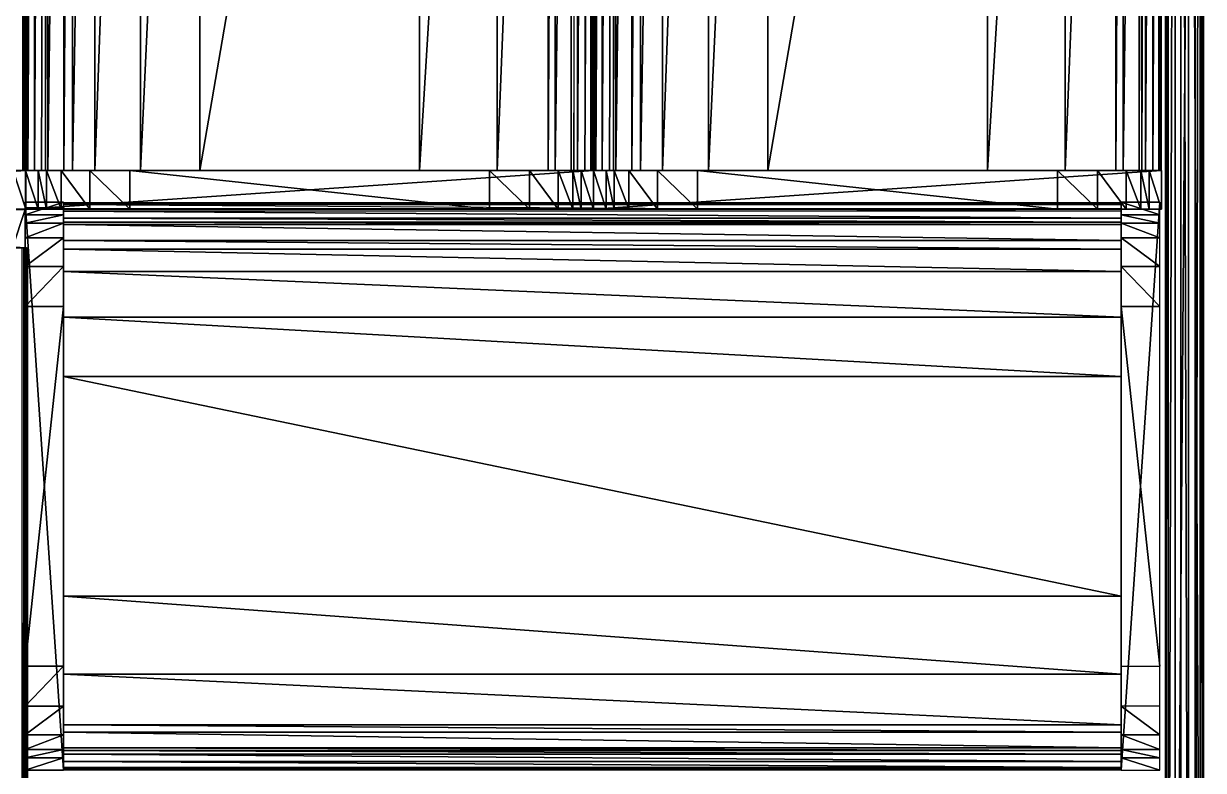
# Model space of a CAD drawing. Extents: x -2 to 354, y -420 to 0.
# Drawn here: x 170.6 to 354.2, y -326.1 to -209.9 of the extents above; entities that cross this region are included whole.
import ezdxf

# ---------------------------------------------------------------- set-up
doc = ezdxf.new("R2010")
doc.units = 0
doc.layers.get('0').update_dxf_attribs({"linetype": 'CONTINUOUS'})
doc.layers.add('CINZA', color=253, linetype='CONTINUOUS')
doc.layers.add('PRETO', color=253, linetype='CONTINUOUS')

# ---------------------------------------------------------------- blocks, each defined once
blk = doc.blocks.new('FGFGF')
at = {"layer": 'CINZA'}
for points in [[(96.18, -777.34, 59.27), (96.18, -578.74, 59.27), (96.53, -578.74, 58.08), (96.18, -777.34, 59.27)], [(96.18, -777.34, 59.27), (96.53, -578.74, 58.08), (96.53, -777.34, 58.08), (96.18, -777.34, 59.27)], [(96.53, -777.34, 58.08), (96.53, -578.74, 58.08), (96.4, -578.74, 57.09), (96.53, -777.34, 58.08)], [(96.53, -777.34, 58.08), (96.4, -578.74, 57.09), (96.4, -777.34, 57.09), (96.53, -777.34, 58.08)], [(96.81, -777.34, 57.09), (96.81, -578.74, 57.09), (96.68, -578.74, 58.08), (96.81, -777.34, 57.09)], [(96.68, -578.74, 58.08), (96.81, -777.34, 57.09), (96.68, -777.34, 58.08), (96.68, -578.74, 58.08)], [(96.68, -777.34, 58.08), (96.68, -578.74, 58.08), (96.97, -578.74, 59.19), (96.68, -777.34, 58.08)], [(96.68, -777.34, 58.08), (96.97, -578.74, 59.19), (96.97, -777.34, 59.19), (96.68, -777.34, 58.08)], [(96.97, -578.74, 59.19), (96.97, -777.34, 59.19), (97.96, -578.74, 59.77), (96.97, -578.74, 59.19)], [(97.96, -578.74, 59.77), (96.97, -777.34, 59.19), (97.96, -777.34, 59.77), (97.96, -578.74, 59.77)], [(97.96, -777.34, 59.77), (97.96, -578.74, 59.77), (99.09, -578.74, 59.91), (97.96, -777.34, 59.77)], [(97.96, -777.34, 59.77), (99.09, -578.74, 59.91), (99.09, -777.34, 59.91), (97.96, -777.34, 59.77)], [(99.09, -578.74, 59.91), (99.09, -777.34, 59.91), (99.69, -578.74, 59.71), (99.09, -578.74, 59.91)], [(99.69, -578.74, 59.71), (99.09, -777.34, 59.91), (99.69, -777.34, 59.71), (99.69, -578.74, 59.71)], [(99.69, -578.74, 59.71), (99.69, -777.34, 59.71), (100.08, -578.74, 59.04), (99.69, -578.74, 59.71)], [(100.08, -578.74, 59.04), (99.69, -777.34, 59.71), (100.08, -777.34, 59.04), (100.08, -578.74, 59.04)], [(100.08, -578.74, 59.04), (100.08, -777.34, 59.04), (102.56, -578.74, 40.79), (100.08, -578.74, 59.04)], [(102.56, -578.74, 40.79), (100.08, -777.34, 59.04), (102.56, -777.34, 40.79), (102.56, -578.74, 40.79)], [(102.56, -578.74, 40.79), (102.56, -777.34, 40.79), (103.88, -578.74, 31.09), (102.56, -578.74, 40.79)], [(103.88, -578.74, 31.09), (102.56, -777.34, 40.79), (103.88, -777.34, 31.09), (103.88, -578.74, 31.09)], [(103.88, -578.74, 31.09), (103.88, -777.34, 31.09), (107.35, -578.74, 22.27), (103.88, -578.74, 31.09)], [(107.35, -578.74, 22.27), (103.88, -777.34, 31.09), (107.35, -777.34, 22.27), (107.35, -578.74, 22.27)], [(107.35, -578.74, 22.27), (107.35, -777.34, 22.27), (114.49, -578.74, 16.03), (107.35, -578.74, 22.27)], [(114.49, -578.74, 16.03), (107.35, -777.34, 22.27), (114.49, -777.34, 16.03), (114.49, -578.74, 16.03)], [(114.49, -578.74, 16.03), (114.49, -777.34, 16.03), (123.7, -578.74, 13.79), (114.49, -578.74, 16.03)], [(123.7, -578.74, 13.79), (114.49, -777.34, 16.03), (123.7, -777.34, 13.79), (123.7, -578.74, 13.79)], [(123.7, -578.74, 13.79), (123.7, -777.34, 13.79), (157.9, -578.74, 13.79), (123.7, -578.74, 13.79)], [(157.9, -578.74, 13.79), (123.7, -777.34, 13.79), (157.9, -777.34, 13.79), (157.9, -578.74, 13.79)], [(157.9, -578.74, 13.79), (157.9, -777.34, 13.79), (170.02, -578.74, 17.94), (157.9, -578.74, 13.79)], [(170.02, -578.74, 17.94), (157.9, -777.34, 13.79), (170.02, -777.34, 17.94), (170.02, -578.74, 17.94)], [(170.02, -578.74, 17.94), (170.02, -777.34, 17.94), (177.91, -578.74, 28.02), (170.02, -578.74, 17.94)], [(177.91, -578.74, 28.02), (170.02, -777.34, 17.94), (177.91, -777.34, 28.03), (177.91, -578.74, 28.02)], [(177.91, -578.74, 28.02), (177.91, -777.34, 28.03), (179.04, -578.74, 40.79), (177.91, -578.74, 28.02)], [(179.04, -578.74, 40.79), (177.91, -777.34, 28.03), (179.04, -777.34, 40.79), (179.04, -578.74, 40.79)], [(179.04, -578.74, 40.79), (179.04, -777.34, 40.79), (181.52, -578.74, 59.04), (179.04, -578.74, 40.79)], [(181.52, -578.74, 59.04), (179.04, -777.34, 40.79), (181.52, -777.34, 59.04), (181.52, -578.74, 59.04)], [(181.52, -578.74, 59.04), (181.52, -777.34, 59.04), (181.91, -578.74, 59.71), (181.52, -578.74, 59.04)], [(181.52, -777.34, 59.04), (181.91, -578.74, 59.71), (181.91, -777.34, 59.71), (181.52, -777.34, 59.04)], [(181.91, -578.74, 59.71), (181.91, -777.34, 59.71), (182.51, -578.74, 59.91), (181.91, -578.74, 59.71)], [(181.91, -777.34, 59.71), (182.51, -578.74, 59.91), (182.51, -777.34, 59.91), (181.91, -777.34, 59.71)], [(182.51, -777.34, 59.91), (182.51, -578.74, 59.91), (183.64, -578.74, 59.77), (182.51, -777.34, 59.91)], [(182.51, -777.34, 59.91), (183.64, -578.74, 59.77), (183.64, -777.34, 59.77), (182.51, -777.34, 59.91)], [(183.64, -578.74, 59.77), (183.64, -777.34, 59.77), (184.57, -578.74, 59.27), (183.64, -578.74, 59.77)], [(184.57, -578.74, 59.27), (183.64, -777.34, 59.77), (184.57, -777.34, 59.27), (184.57, -578.74, 59.27)], [(184.57, -777.34, 59.27), (184.57, -578.74, 59.27), (184.92, -578.74, 58.08), (184.57, -777.34, 59.27)], [(184.57, -777.34, 59.27), (184.92, -578.74, 58.08), (184.92, -777.34, 58.08), (184.57, -777.34, 59.27)], [(184.92, -777.34, 58.08), (184.92, -578.74, 58.08), (184.79, -578.74, 57.09), (184.92, -777.34, 58.08)], [(184.79, -578.74, 57.09), (184.92, -777.34, 58.08), (184.79, -777.34, 57.09), (184.79, -578.74, 57.09)], [(185.21, -578.74, 57.09), (185.21, -777.34, 57.09), (185.08, -578.74, 58.08), (185.21, -578.74, 57.09)], [(185.08, -578.74, 58.08), (185.21, -777.34, 57.09), (185.08, -777.34, 58.08), (185.08, -578.74, 58.08)], [(185.08, -777.34, 58.08), (185.08, -578.74, 58.08), (185.37, -578.74, 59.19), (185.08, -777.34, 58.08)], [(185.08, -777.34, 58.08), (185.37, -578.74, 59.19), (185.37, -777.34, 59.19), (185.08, -777.34, 58.08)], [(185.37, -578.74, 59.19), (185.37, -777.34, 59.19), (186.36, -578.74, 59.77), (185.37, -578.74, 59.19)], [(186.36, -578.74, 59.77), (185.37, -777.34, 59.19), (186.36, -777.34, 59.77), (186.36, -578.74, 59.77)], [(186.36, -777.34, 59.77), (186.36, -578.74, 59.77), (187.49, -578.74, 59.91), (186.36, -777.34, 59.77)], [(186.36, -777.34, 59.77), (187.49, -578.74, 59.91), (187.49, -777.34, 59.91), (186.36, -777.34, 59.77)], [(187.49, -578.74, 59.91), (187.49, -777.34, 59.91), (188.09, -578.74, 59.71), (187.49, -578.74, 59.91)], [(188.09, -578.74, 59.71), (187.49, -777.34, 59.91), (188.09, -777.34, 59.71), (188.09, -578.74, 59.71)], [(188.09, -578.74, 59.71), (188.09, -777.34, 59.71), (188.48, -578.74, 59.04), (188.09, -578.74, 59.71)], [(188.48, -578.74, 59.04), (188.09, -777.34, 59.71), (188.48, -777.34, 59.04), (188.48, -578.74, 59.04)], [(188.48, -578.74, 59.04), (188.48, -777.34, 59.04), (190.96, -578.74, 40.79), (188.48, -578.74, 59.04)], [(190.96, -578.74, 40.79), (188.48, -777.34, 59.04), (190.96, -777.34, 40.79), (190.96, -578.74, 40.79)], [(190.96, -578.74, 40.79), (190.96, -777.34, 40.79), (192.28, -578.74, 31.09), (190.96, -578.74, 40.79)], [(192.28, -578.74, 31.09), (190.96, -777.34, 40.79), (192.28, -777.34, 31.09), (192.28, -578.74, 31.09)], [(192.28, -578.74, 31.09), (192.28, -777.34, 31.09), (195.75, -578.74, 22.27), (192.28, -578.74, 31.09)], [(195.75, -578.74, 22.27), (192.28, -777.34, 31.09), (195.75, -777.34, 22.27), (195.75, -578.74, 22.27)], [(195.75, -578.74, 22.27), (195.75, -777.34, 22.27), (202.89, -578.74, 16.03), (195.75, -578.74, 22.27)], [(202.89, -578.74, 16.03), (195.75, -777.34, 22.27), (202.89, -777.34, 16.03), (202.89, -578.74, 16.03)], [(202.89, -578.74, 16.03), (202.89, -777.34, 16.03), (212.1, -578.74, 13.79), (202.89, -578.74, 16.03)], [(212.1, -578.74, 13.79), (202.89, -777.34, 16.03), (212.1, -777.34, 13.79), (212.1, -578.74, 13.79)], [(212.1, -578.74, 13.79), (212.1, -777.34, 13.79), (246.3, -578.74, 13.79), (212.1, -578.74, 13.79)], [(246.3, -578.74, 13.79), (212.1, -777.34, 13.79), (246.3, -777.34, 13.79), (246.3, -578.74, 13.79)], [(246.3, -578.74, 13.79), (246.3, -777.34, 13.79), (258.42, -578.74, 17.94), (246.3, -578.74, 13.79)], [(258.42, -578.74, 17.94), (246.3, -777.34, 13.79), (258.42, -777.34, 17.94), (258.42, -578.74, 17.94)], [(258.42, -578.74, 17.94), (258.42, -777.34, 17.94), (266.31, -578.74, 28.02), (258.42, -578.74, 17.94)], [(266.31, -578.74, 28.02), (258.42, -777.34, 17.94), (266.31, -777.34, 28.03), (266.31, -578.74, 28.02)], [(266.31, -578.74, 28.02), (266.31, -777.34, 28.03), (267.44, -578.74, 40.79), (266.31, -578.74, 28.02)], [(267.44, -578.74, 40.79), (266.31, -777.34, 28.03), (267.44, -777.34, 40.79), (267.44, -578.74, 40.79)], [(267.44, -578.74, 40.79), (267.44, -777.34, 40.79), (269.92, -578.74, 59.04), (267.44, -578.74, 40.79)], [(269.92, -578.74, 59.04), (267.44, -777.34, 40.79), (269.92, -777.34, 59.04), (269.92, -578.74, 59.04)], [(269.92, -578.74, 59.04), (269.92, -777.34, 59.04), (270.31, -578.74, 59.71), (269.92, -578.74, 59.04)], [(270.31, -578.74, 59.71), (269.92, -777.34, 59.04), (270.31, -777.34, 59.71), (270.31, -578.74, 59.71)], [(270.31, -578.74, 59.71), (270.31, -777.34, 59.71), (270.91, -578.74, 59.91), (270.31, -578.74, 59.71)], [(270.91, -578.74, 59.91), (270.31, -777.34, 59.71), (270.91, -777.34, 59.91), (270.91, -578.74, 59.91)], [(270.91, -777.34, 59.91), (270.91, -578.74, 59.91), (272.04, -578.74, 59.77), (270.91, -777.34, 59.91)], [(270.91, -777.34, 59.91), (272.04, -578.74, 59.77), (272.04, -777.34, 59.77), (270.91, -777.34, 59.91)], [(272.04, -777.34, 59.77), (272.04, -578.74, 59.77), (272.97, -578.74, 59.27), (272.04, -777.34, 59.77)], [(272.97, -578.74, 59.27), (272.04, -777.34, 59.77), (272.97, -777.34, 59.27), (272.97, -578.74, 59.27)], [(272.97, -777.34, 59.27), (272.97, -578.74, 59.27), (273.32, -578.74, 58.08), (272.97, -777.34, 59.27)], [(272.97, -777.34, 59.27), (273.32, -578.74, 58.08), (273.32, -777.34, 58.08), (272.97, -777.34, 59.27)], [(273.32, -777.34, 58.08), (273.32, -578.74, 58.08), (273.19, -578.74, 57.09), (273.32, -777.34, 58.08)], [(273.32, -777.34, 58.08), (273.19, -578.74, 57.09), (273.19, -777.34, 57.09), (273.32, -777.34, 58.08)], [(102.6, -783.22, 58.08), (267.2, -783.22, 58.08), (267.2, -783.35, 57.09), (102.6, -783.22, 58.08)], [(102.6, -783.22, 58.08), (267.2, -783.35, 57.09), (102.6, -783.35, 57.09), (102.6, -783.22, 58.08)]]:
    blk.add_3dface(points, dxfattribs=at)
at = {"layer": 'PRETO'}
for points in [[(8.21, -777.34, 54.2), (96.61, -777.34, 54.2), (10.15, -777.34, 40.37), (8.21, -777.34, 54.2)], [(8.21, -777.34, 60.3), (96.61, -777.34, 60.3), (96.61, -777.34, 54.2), (8.21, -777.34, 60.3)], [(8.21, -777.34, 60.3), (96.61, -777.34, 54.2), (8.21, -777.34, 54.2), (8.21, -777.34, 60.3)], [(96.61, -783.34, 60.3), (96.61, -777.34, 60.3), (8.21, -783.34, 60.3), (96.61, -783.34, 60.3)], [(8.21, -783.34, 60.3), (96.61, -777.34, 60.3), (8.21, -777.34, 60.3), (8.21, -783.34, 60.3)], [(10.15, -777.34, 40.37), (96.61, -777.34, 54.2), (94.67, -777.34, 40.37), (10.15, -777.34, 40.37)], [(94.67, -783.34, 40.37), (94.67, -777.34, 40.37), (96.61, -783.34, 54.2), (94.67, -783.34, 40.37)], [(96.61, -783.34, 54.2), (94.67, -777.34, 40.37), (96.61, -777.34, 54.2), (96.61, -783.34, 54.2)], [(96.6, -777.34, 54.2), (185, -777.34, 54.2), (98.54, -777.34, 40.37), (96.6, -777.34, 54.2)], [(96.6, -777.34, 60.3), (185, -777.34, 60.3), (185, -777.34, 54.2), (96.6, -777.34, 60.3)], [(96.6, -777.34, 60.3), (185, -777.34, 54.2), (96.6, -777.34, 54.2), (96.6, -777.34, 60.3)], [(96.6, -777.34, 54.2), (96.6, -783.34, 54.2), (96.6, -783.34, 60.3), (96.6, -777.34, 54.2)], [(96.6, -777.34, 54.2), (96.6, -783.34, 60.3), (96.6, -777.34, 60.3), (96.6, -777.34, 54.2)], [(96.6, -777.34, 60.3), (96.6, -783.34, 60.3), (96.6, -783.34, 54.2), (96.6, -777.34, 60.3)], [(96.6, -777.34, 60.3), (96.6, -783.34, 54.2), (96.6, -777.34, 54.2), (96.6, -777.34, 60.3)], [(96.6, -783.34, 54.2), (96.6, -777.34, 54.2), (98.54, -783.34, 40.37), (96.6, -783.34, 54.2)], [(98.54, -783.34, 40.37), (96.6, -777.34, 54.2), (98.54, -777.34, 40.37), (98.54, -783.34, 40.37)], [(185, -783.34, 60.3), (185, -777.34, 60.3), (96.6, -783.34, 60.3), (185, -783.34, 60.3)], [(96.6, -783.34, 60.3), (185, -777.34, 60.3), (96.6, -777.34, 60.3), (96.6, -783.34, 60.3)], [(96.61, -783.34, 54.2), (96.61, -777.34, 54.2), (96.61, -783.34, 60.3), (96.61, -783.34, 54.2)], [(96.61, -783.34, 60.3), (96.61, -777.34, 54.2), (96.61, -777.34, 60.3), (96.61, -783.34, 60.3)], [(98.54, -777.34, 40.37), (183.06, -777.34, 40.37), (181.77, -777.34, 31.2), (98.54, -777.34, 40.37)], [(98.54, -777.34, 40.37), (181.77, -777.34, 31.2), (99.83, -777.34, 31.2), (98.54, -777.34, 40.37)], [(98.54, -777.34, 40.37), (185, -777.34, 54.2), (183.06, -777.34, 40.37), (98.54, -777.34, 40.37)], [(98.54, -783.34, 40.37), (98.54, -777.34, 40.37), (99.83, -783.34, 31.2), (98.54, -783.34, 40.37)], [(99.83, -783.34, 31.2), (98.54, -777.34, 40.37), (99.83, -777.34, 31.2), (99.83, -783.34, 31.2)], [(99.83, -783.34, 31.2), (99.83, -777.34, 31.2), (102.11, -783.34, 23.71), (99.83, -783.34, 31.2)], [(102.11, -783.34, 23.71), (99.83, -777.34, 31.2), (102.11, -777.34, 23.71), (102.11, -783.34, 23.71)], [(99.83, -777.34, 31.2), (181.77, -777.34, 31.2), (102.11, -777.34, 23.71), (99.83, -777.34, 31.2)], [(102.11, -783.34, 23.71), (102.11, -777.34, 23.71), (106.57, -783.34, 17.28), (102.11, -783.34, 23.71)], [(106.57, -783.34, 17.28), (102.11, -777.34, 23.71), (106.57, -777.34, 17.28), (106.57, -783.34, 17.28)], [(102.11, -777.34, 23.71), (181.77, -777.34, 31.2), (179.49, -777.34, 23.71), (102.11, -777.34, 23.71)], [(102.11, -777.34, 23.71), (179.49, -777.34, 23.71), (106.57, -777.34, 17.28), (102.11, -777.34, 23.71)], [(106.57, -783.34, 17.28), (106.57, -777.34, 17.28), (112.8, -783.34, 12.54), (106.57, -783.34, 17.28)], [(112.8, -783.34, 12.54), (106.57, -777.34, 17.28), (112.8, -777.34, 12.54), (112.8, -783.34, 12.54)], [(106.57, -777.34, 17.28), (179.49, -777.34, 23.71), (175.03, -777.34, 17.28), (106.57, -777.34, 17.28)], [(106.57, -777.34, 17.28), (175.03, -777.34, 17.28), (112.8, -777.34, 12.54), (106.57, -777.34, 17.28)], [(112.8, -783.34, 12.54), (112.8, -777.34, 12.54), (168.8, -783.34, 12.54), (112.8, -783.34, 12.54)], [(168.8, -783.34, 12.54), (112.8, -777.34, 12.54), (168.8, -777.34, 12.54), (168.8, -783.34, 12.54)], [(112.8, -777.34, 12.54), (175.03, -777.34, 17.28), (168.8, -777.34, 12.54), (112.8, -777.34, 12.54)], [(168.8, -783.34, 12.54), (168.8, -777.34, 12.54), (175.03, -783.34, 17.28), (168.8, -783.34, 12.54)], [(175.03, -783.34, 17.28), (168.8, -777.34, 12.54), (175.03, -777.34, 17.28), (175.03, -783.34, 17.28)], [(175.03, -783.34, 17.28), (175.03, -777.34, 17.28), (179.49, -783.34, 23.71), (175.03, -783.34, 17.28)], [(179.49, -783.34, 23.71), (175.03, -777.34, 17.28), (179.49, -777.34, 23.71), (179.49, -783.34, 23.71)], [(179.49, -783.34, 23.71), (179.49, -777.34, 23.71), (181.77, -783.34, 31.2), (179.49, -783.34, 23.71)], [(181.77, -783.34, 31.2), (179.49, -777.34, 23.71), (181.77, -777.34, 31.2), (181.77, -783.34, 31.2)], [(181.77, -783.34, 31.2), (181.77, -777.34, 31.2), (183.06, -783.34, 40.37), (181.77, -783.34, 31.2)], [(183.06, -783.34, 40.37), (181.77, -777.34, 31.2), (183.06, -777.34, 40.37), (183.06, -783.34, 40.37)], [(183.06, -783.34, 40.37), (183.06, -777.34, 40.37), (185, -783.34, 54.2), (183.06, -783.34, 40.37)], [(185, -783.34, 54.2), (183.06, -777.34, 40.37), (185, -777.34, 54.2), (185, -783.34, 54.2)], [(185, -777.34, 54.2), (273.4, -777.34, 54.2), (186.94, -777.34, 40.37), (185, -777.34, 54.2)], [(185, -777.34, 60.3), (273.4, -777.34, 60.3), (273.4, -777.34, 54.2), (185, -777.34, 60.3)], [(185, -777.34, 60.3), (273.4, -777.34, 54.2), (185, -777.34, 54.2), (185, -777.34, 60.3)], [(185, -777.34, 60.3), (185, -783.34, 60.3), (185, -783.34, 54.2), (185, -777.34, 60.3)], [(185, -777.34, 60.3), (185, -783.34, 54.2), (185, -777.34, 54.2), (185, -777.34, 60.3)], [(185, -783.34, 54.2), (185, -777.34, 54.2), (186.94, -783.34, 40.37), (185, -783.34, 54.2)], [(186.94, -783.34, 40.37), (185, -777.34, 54.2), (186.94, -777.34, 40.37), (186.94, -783.34, 40.37)], [(273.4, -783.34, 60.3), (273.4, -777.34, 60.3), (185, -783.34, 60.3), (273.4, -783.34, 60.3)], [(185, -783.34, 60.3), (273.4, -777.34, 60.3), (185, -777.34, 60.3), (185, -783.34, 60.3)], [(185, -777.34, 54.2), (185, -783.34, 54.2), (185, -783.34, 60.3), (185, -777.34, 54.2)], [(185, -777.34, 54.2), (185, -783.34, 60.3), (185, -777.34, 60.3), (185, -777.34, 54.2)], [(186.94, -777.34, 40.37), (271.46, -777.34, 40.37), (270.17, -777.34, 31.2), (186.94, -777.34, 40.37)], [(186.94, -777.34, 40.37), (270.17, -777.34, 31.2), (188.23, -777.34, 31.2), (186.94, -777.34, 40.37)], [(186.94, -777.34, 40.37), (273.4, -777.34, 54.2), (271.46, -777.34, 40.37), (186.94, -777.34, 40.37)], [(186.94, -783.34, 40.37), (186.94, -777.34, 40.37), (188.23, -783.34, 31.2), (186.94, -783.34, 40.37)], [(188.23, -783.34, 31.2), (186.94, -777.34, 40.37), (188.23, -777.34, 31.2), (188.23, -783.34, 31.2)], [(188.23, -783.34, 31.2), (188.23, -777.34, 31.2), (190.51, -783.34, 23.71), (188.23, -783.34, 31.2)], [(190.51, -783.34, 23.71), (188.23, -777.34, 31.2), (190.51, -777.34, 23.71), (190.51, -783.34, 23.71)], [(188.23, -777.34, 31.2), (270.17, -777.34, 31.2), (190.51, -777.34, 23.71), (188.23, -777.34, 31.2)], [(190.51, -783.34, 23.71), (190.51, -777.34, 23.71), (194.97, -783.34, 17.28), (190.51, -783.34, 23.71)], [(194.97, -783.34, 17.28), (190.51, -777.34, 23.71), (194.97, -777.34, 17.28), (194.97, -783.34, 17.28)], [(190.51, -777.34, 23.71), (270.17, -777.34, 31.2), (267.89, -777.34, 23.71), (190.51, -777.34, 23.71)], [(190.51, -777.34, 23.71), (267.89, -777.34, 23.71), (194.97, -777.34, 17.28), (190.51, -777.34, 23.71)], [(194.97, -783.34, 17.28), (194.97, -777.34, 17.28), (201.2, -783.34, 12.54), (194.97, -783.34, 17.28)], [(201.2, -783.34, 12.54), (194.97, -777.34, 17.28), (201.2, -777.34, 12.54), (201.2, -783.34, 12.54)], [(194.97, -777.34, 17.28), (267.89, -777.34, 23.71), (263.43, -777.34, 17.28), (194.97, -777.34, 17.28)], [(194.97, -777.34, 17.28), (263.43, -777.34, 17.28), (201.2, -777.34, 12.54), (194.97, -777.34, 17.28)], [(201.2, -783.34, 12.54), (201.2, -777.34, 12.54), (257.2, -783.34, 12.54), (201.2, -783.34, 12.54)], [(257.2, -783.34, 12.54), (201.2, -777.34, 12.54), (257.2, -777.34, 12.54), (257.2, -783.34, 12.54)], [(201.2, -777.34, 12.54), (263.43, -777.34, 17.28), (257.2, -777.34, 12.54), (201.2, -777.34, 12.54)], [(257.2, -783.34, 12.54), (257.2, -777.34, 12.54), (263.43, -783.34, 17.28), (257.2, -783.34, 12.54)], [(263.43, -783.34, 17.28), (257.2, -777.34, 12.54), (263.43, -777.34, 17.28), (263.43, -783.34, 17.28)], [(263.43, -783.34, 17.28), (263.43, -777.34, 17.28), (267.89, -783.34, 23.71), (263.43, -783.34, 17.28)], [(267.89, -783.34, 23.71), (263.43, -777.34, 17.28), (267.89, -777.34, 23.71), (267.89, -783.34, 23.71)], [(267.89, -783.34, 23.71), (267.89, -777.34, 23.71), (270.17, -783.34, 31.2), (267.89, -783.34, 23.71)], [(270.17, -783.34, 31.2), (267.89, -777.34, 23.71), (270.17, -777.34, 31.2), (270.17, -783.34, 31.2)], [(270.17, -783.34, 31.2), (270.17, -777.34, 31.2), (271.46, -783.34, 40.37), (270.17, -783.34, 31.2)], [(271.46, -783.34, 40.37), (270.17, -777.34, 31.2), (271.46, -777.34, 40.37), (271.46, -783.34, 40.37)], [(271.46, -783.34, 40.37), (271.46, -777.34, 40.37), (273.4, -783.34, 54.2), (271.46, -783.34, 40.37)], [(273.4, -783.34, 54.2), (271.46, -777.34, 40.37), (273.4, -777.34, 54.2), (273.4, -783.34, 54.2)], [(273.4, -783.34, 54.2), (273.4, -777.34, 54.2), (273.4, -783.34, 60.3), (273.4, -783.34, 54.2)], [(273.4, -783.34, 60.3), (273.4, -777.34, 54.2), (273.4, -777.34, 60.3), (273.4, -783.34, 60.3)], [(96.61, -783.34, 54.2), (8.21, -783.34, 54.2), (10.15, -783.34, 40.37), (96.61, -783.34, 54.2)], [(96.61, -783.34, 60.3), (8.21, -783.34, 60.3), (96.61, -783.34, 54.2), (96.61, -783.34, 60.3)], [(96.61, -783.34, 54.2), (8.21, -783.34, 60.3), (8.21, -783.34, 54.2), (96.61, -783.34, 54.2)], [(96.61, -783.34, 54.2), (10.15, -783.34, 40.37), (94.67, -783.34, 40.37), (96.61, -783.34, 54.2)], [(102.6, -783.14, 54.2), (96.6, -783.14, 54.2), (96.6, -783.14, 60.3), (102.6, -783.14, 54.2)], [(102.6, -783.14, 54.2), (96.6, -783.14, 60.3), (102.6, -783.14, 60.3), (102.6, -783.14, 54.2)], [(185, -783.34, 54.2), (96.6, -783.34, 54.2), (98.54, -783.34, 40.37), (185, -783.34, 54.2)], [(185, -783.34, 60.3), (96.6, -783.34, 60.3), (185, -783.34, 54.2), (185, -783.34, 60.3)], [(185, -783.34, 54.2), (96.6, -783.34, 60.3), (96.6, -783.34, 54.2), (185, -783.34, 54.2)], [(183.06, -783.34, 40.37), (98.54, -783.34, 40.37), (181.77, -783.34, 31.2), (183.06, -783.34, 40.37)], [(181.77, -783.34, 31.2), (98.54, -783.34, 40.37), (99.83, -783.34, 31.2), (181.77, -783.34, 31.2)], [(185, -783.34, 54.2), (98.54, -783.34, 40.37), (183.06, -783.34, 40.37), (185, -783.34, 54.2)], [(181.77, -783.34, 31.2), (99.83, -783.34, 31.2), (102.11, -783.34, 23.71), (181.77, -783.34, 31.2)], [(181.77, -783.34, 31.2), (102.11, -783.34, 23.71), (179.49, -783.34, 23.71), (181.77, -783.34, 31.2)], [(179.49, -783.34, 23.71), (102.11, -783.34, 23.71), (106.57, -783.34, 17.28), (179.49, -783.34, 23.71)], [(179.49, -783.34, 23.71), (106.57, -783.34, 17.28), (175.03, -783.34, 17.28), (179.49, -783.34, 23.71)], [(175.03, -783.34, 17.28), (106.57, -783.34, 17.28), (112.8, -783.34, 12.54), (175.03, -783.34, 17.28)], [(175.03, -783.34, 17.28), (112.8, -783.34, 12.54), (168.8, -783.34, 12.54), (175.03, -783.34, 17.28)], [(273.4, -783.34, 54.2), (185, -783.34, 54.2), (186.94, -783.34, 40.37), (273.4, -783.34, 54.2)], [(273.4, -783.34, 60.3), (185, -783.34, 60.3), (273.4, -783.34, 54.2), (273.4, -783.34, 60.3)], [(273.4, -783.34, 54.2), (185, -783.34, 60.3), (185, -783.34, 54.2), (273.4, -783.34, 54.2)], [(271.46, -783.34, 40.37), (186.94, -783.34, 40.37), (270.17, -783.34, 31.2), (271.46, -783.34, 40.37)], [(270.17, -783.34, 31.2), (186.94, -783.34, 40.37), (188.23, -783.34, 31.2), (270.17, -783.34, 31.2)], [(273.4, -783.34, 54.2), (186.94, -783.34, 40.37), (271.46, -783.34, 40.37), (273.4, -783.34, 54.2)], [(270.17, -783.34, 31.2), (188.23, -783.34, 31.2), (190.51, -783.34, 23.71), (270.17, -783.34, 31.2)], [(270.17, -783.34, 31.2), (190.51, -783.34, 23.71), (267.89, -783.34, 23.71), (270.17, -783.34, 31.2)], [(267.89, -783.34, 23.71), (190.51, -783.34, 23.71), (194.97, -783.34, 17.28), (267.89, -783.34, 23.71)], [(267.89, -783.34, 23.71), (194.97, -783.34, 17.28), (263.43, -783.34, 17.28), (267.89, -783.34, 23.71)], [(263.43, -783.34, 17.28), (194.97, -783.34, 17.28), (201.2, -783.34, 12.54), (263.43, -783.34, 17.28)], [(263.43, -783.34, 17.28), (201.2, -783.34, 12.54), (257.2, -783.34, 12.54), (263.43, -783.34, 17.28)]]:
    blk.add_3dface(points, dxfattribs=at)
blk = doc.blocks.new('DSDG')
at = {"layer": 'CINZA'}
for points in [[(341.43, -456.9, 57.09), (176.83, -456.9, 57.09), (341.43, -456.77, 58.08), (341.43, -456.9, 57.09)], [(341.43, -456.77, 58.08), (176.83, -456.9, 57.09), (176.83, -456.77, 58.08), (341.43, -456.77, 58.08)], [(341.43, -456.77, 58.08), (176.83, -456.77, 58.08), (341.43, -457.06, 59.19), (341.43, -456.77, 58.08)], [(341.43, -457.06, 59.19), (176.83, -456.77, 58.08), (176.83, -457.06, 59.19), (341.43, -457.06, 59.19)], [(341.43, -457.06, 59.19), (176.83, -457.06, 59.19), (341.43, -458.05, 59.77), (341.43, -457.06, 59.19)], [(176.83, -457.06, 59.19), (341.43, -458.05, 59.77), (176.83, -458.05, 59.77), (176.83, -457.06, 59.19)], [(341.43, -458.05, 59.77), (176.83, -458.05, 59.77), (341.43, -459.18, 59.91), (341.43, -458.05, 59.77)], [(341.43, -459.18, 59.91), (176.83, -458.05, 59.77), (176.83, -459.18, 59.91), (341.43, -459.18, 59.91)], [(341.43, -459.18, 59.91), (176.83, -459.18, 59.91), (341.43, -459.78, 59.71), (341.43, -459.18, 59.91)], [(341.43, -459.78, 59.71), (176.83, -459.18, 59.91), (176.83, -459.78, 59.71), (341.43, -459.78, 59.71)], [(341.43, -459.78, 59.71), (176.83, -459.78, 59.71), (341.43, -460.17, 59.04), (341.43, -459.78, 59.71)], [(341.43, -460.17, 59.04), (176.83, -459.78, 59.71), (176.83, -460.17, 59.04), (341.43, -460.17, 59.04)], [(341.43, -460.17, 59.04), (176.83, -460.17, 59.04), (341.43, -462.65, 40.79), (341.43, -460.17, 59.04)], [(341.43, -462.65, 40.79), (176.83, -460.17, 59.04), (176.83, -462.65, 40.79), (341.43, -462.65, 40.79)], [(341.43, -462.65, 40.79), (176.83, -462.65, 40.79), (341.43, -463.97, 31.09), (341.43, -462.65, 40.79)], [(341.43, -463.97, 31.09), (176.83, -462.65, 40.79), (176.83, -463.97, 31.09), (341.43, -463.97, 31.09)], [(341.43, -463.97, 31.09), (176.83, -463.97, 31.09), (341.43, -467.44, 22.27), (341.43, -463.97, 31.09)], [(341.43, -467.44, 22.27), (176.83, -463.97, 31.09), (176.83, -467.44, 22.27), (341.43, -467.44, 22.27)], [(341.43, -467.44, 22.27), (176.83, -467.44, 22.27), (341.43, -474.58, 16.03), (341.43, -467.44, 22.27)], [(341.43, -474.58, 16.03), (176.83, -467.44, 22.27), (176.83, -474.58, 16.03), (341.43, -474.58, 16.03)], [(341.43, -474.58, 16.03), (176.83, -474.58, 16.03), (341.43, -483.79, 13.79), (341.43, -474.58, 16.03)], [(341.43, -483.79, 13.79), (176.83, -474.58, 16.03), (176.83, -483.79, 13.79), (341.43, -483.79, 13.79)], [(341.43, -483.79, 13.79), (176.83, -483.79, 13.79), (341.43, -517.99, 13.79), (341.43, -483.79, 13.79)], [(341.43, -517.99, 13.79), (176.83, -483.79, 13.79), (176.83, -517.99, 13.79), (341.43, -517.99, 13.79)], [(341.43, -517.99, 13.79), (176.83, -517.99, 13.79), (341.43, -530.11, 17.94), (341.43, -517.99, 13.79)], [(341.43, -530.11, 17.94), (176.83, -517.99, 13.79), (176.83, -530.11, 17.94), (341.43, -530.11, 17.94)], [(341.43, -530.11, 17.94), (176.83, -530.11, 17.94), (341.43, -538, 28.02), (341.43, -530.11, 17.94)], [(341.43, -538, 28.02), (176.83, -530.11, 17.94), (176.83, -538, 28.03), (341.43, -538, 28.02)], [(341.43, -538, 28.02), (176.83, -538, 28.03), (341.43, -539.13, 40.79), (341.43, -538, 28.02)], [(341.43, -539.13, 40.79), (176.83, -538, 28.03), (176.83, -539.13, 40.79), (341.43, -539.13, 40.79)], [(341.43, -539.13, 40.79), (176.83, -539.13, 40.79), (341.43, -541.61, 59.04), (341.43, -539.13, 40.79)], [(341.43, -541.61, 59.04), (176.83, -539.13, 40.79), (176.83, -541.61, 59.04), (341.43, -541.61, 59.04)], [(341.43, -541.61, 59.04), (176.83, -541.61, 59.04), (341.43, -542, 59.71), (341.43, -541.61, 59.04)], [(341.43, -542, 59.71), (176.83, -541.61, 59.04), (176.83, -542, 59.71), (341.43, -542, 59.71)], [(341.43, -542, 59.71), (176.83, -542, 59.71), (341.43, -542.6, 59.91), (341.43, -542, 59.71)], [(341.43, -542.6, 59.91), (176.83, -542, 59.71), (176.83, -542.6, 59.91), (341.43, -542.6, 59.91)], [(341.43, -542.6, 59.91), (176.83, -542.6, 59.91), (341.43, -543.73, 59.77), (341.43, -542.6, 59.91)], [(341.43, -543.73, 59.77), (176.83, -542.6, 59.91), (176.83, -543.73, 59.77), (341.43, -543.73, 59.77)], [(341.43, -543.73, 59.77), (176.83, -543.73, 59.77), (341.43, -544.66, 59.27), (341.43, -543.73, 59.77)], [(341.43, -544.66, 59.27), (176.83, -543.73, 59.77), (176.83, -544.66, 59.27), (341.43, -544.66, 59.27)], [(341.43, -544.66, 59.27), (176.83, -544.66, 59.27), (341.43, -545.01, 58.08), (341.43, -544.66, 59.27)], [(341.43, -545.01, 58.08), (176.83, -544.66, 59.27), (176.83, -545.01, 58.08), (341.43, -545.01, 58.08)], [(341.43, -544.88, 57.09), (176.83, -545.01, 58.08), (176.83, -544.88, 57.09), (341.43, -544.88, 57.09)]]:
    blk.add_3dface(points, dxfattribs=at)
at = {"layer": 'PRETO'}
for points in [[(170.83, -545.09, 54.2), (170.83, -456.69, 54.2), (170.83, -458.63, 40.37), (170.83, -545.09, 54.2)], [(170.83, -545.09, 60.3), (170.83, -456.69, 60.3), (170.83, -545.09, 54.2), (170.83, -545.09, 60.3)], [(170.83, -545.09, 54.2), (170.83, -456.69, 60.3), (170.83, -456.69, 54.2), (170.83, -545.09, 54.2)], [(170.83, -456.69, 60.3), (176.83, -456.69, 60.3), (170.83, -456.69, 54.2), (170.83, -456.69, 60.3)], [(170.83, -456.69, 54.2), (176.83, -456.69, 60.3), (176.83, -456.69, 54.2), (170.83, -456.69, 54.2)], [(170.83, -456.69, 54.2), (176.83, -456.69, 54.2), (170.83, -458.63, 40.37), (170.83, -456.69, 54.2)], [(170.83, -458.63, 40.37), (176.83, -456.69, 54.2), (176.83, -458.63, 40.37), (170.83, -458.63, 40.37)], [(170.83, -545.09, 60.3), (176.83, -545.09, 60.3), (170.83, -456.69, 60.3), (170.83, -545.09, 60.3)], [(170.83, -456.69, 60.3), (176.83, -545.09, 60.3), (176.83, -456.69, 60.3), (170.83, -456.69, 60.3)], [(176.83, -456.69, 54.2), (176.83, -545.09, 54.2), (176.83, -458.63, 40.37), (176.83, -456.69, 54.2)], [(176.83, -456.69, 60.3), (176.83, -545.09, 60.3), (176.83, -545.09, 54.2), (176.83, -456.69, 60.3)], [(176.83, -456.69, 60.3), (176.83, -545.09, 54.2), (176.83, -456.69, 54.2), (176.83, -456.69, 60.3)], [(341.43, -545.09, 54.2), (341.43, -456.69, 54.2), (341.43, -458.63, 40.37), (341.43, -545.09, 54.2)], [(341.43, -545.09, 60.3), (341.43, -456.69, 60.3), (341.43, -545.09, 54.2), (341.43, -545.09, 60.3)], [(341.43, -545.09, 54.2), (341.43, -456.69, 60.3), (341.43, -456.69, 54.2), (341.43, -545.09, 54.2)], [(347.43, -456.69, 60.3), (341.43, -456.69, 60.3), (347.43, -456.69, 54.2), (347.43, -456.69, 60.3)], [(347.43, -456.69, 54.2), (341.43, -456.69, 60.3), (341.43, -456.69, 54.2), (347.43, -456.69, 54.2)], [(347.43, -456.69, 54.2), (341.43, -456.69, 54.2), (347.43, -458.63, 40.37), (347.43, -456.69, 54.2)], [(347.43, -458.63, 40.37), (341.43, -456.69, 54.2), (341.43, -458.63, 40.37), (347.43, -458.63, 40.37)], [(341.43, -545.09, 60.3), (347.43, -545.09, 60.3), (347.43, -456.69, 60.3), (341.43, -545.09, 60.3)], [(341.43, -545.09, 60.3), (347.43, -456.69, 60.3), (341.43, -456.69, 60.3), (341.43, -545.09, 60.3)], [(170.83, -458.63, 40.37), (170.83, -543.15, 40.37), (170.83, -541.86, 31.2), (170.83, -458.63, 40.37)], [(170.83, -458.63, 40.37), (170.83, -541.86, 31.2), (170.83, -459.92, 31.2), (170.83, -458.63, 40.37)], [(170.83, -545.09, 54.2), (170.83, -458.63, 40.37), (170.83, -543.15, 40.37), (170.83, -545.09, 54.2)], [(170.83, -458.63, 40.37), (176.83, -458.63, 40.37), (170.83, -459.92, 31.2), (170.83, -458.63, 40.37)], [(170.83, -459.92, 31.2), (176.83, -458.63, 40.37), (176.83, -459.92, 31.2), (170.83, -459.92, 31.2)], [(176.83, -458.63, 40.37), (176.83, -543.15, 40.37), (176.83, -541.86, 31.2), (176.83, -458.63, 40.37)], [(176.83, -458.63, 40.37), (176.83, -541.86, 31.2), (176.83, -459.92, 31.2), (176.83, -458.63, 40.37)], [(176.83, -458.63, 40.37), (176.83, -545.09, 54.2), (176.83, -543.15, 40.37), (176.83, -458.63, 40.37)], [(341.43, -543.15, 40.37), (341.43, -458.63, 40.37), (341.43, -541.86, 31.2), (341.43, -543.15, 40.37)], [(341.43, -541.86, 31.2), (341.43, -458.63, 40.37), (341.43, -459.92, 31.2), (341.43, -541.86, 31.2)], [(341.43, -545.09, 54.2), (341.43, -458.63, 40.37), (341.43, -543.15, 40.37), (341.43, -545.09, 54.2)], [(347.43, -458.63, 40.37), (341.43, -458.63, 40.37), (347.43, -459.92, 31.2), (347.43, -458.63, 40.37)], [(347.43, -459.92, 31.2), (341.43, -458.63, 40.37), (341.43, -459.92, 31.2), (347.43, -459.92, 31.2)], [(170.83, -459.92, 31.2), (176.83, -459.92, 31.2), (170.83, -462.2, 23.71), (170.83, -459.92, 31.2)], [(170.83, -462.2, 23.71), (176.83, -459.92, 31.2), (176.83, -462.2, 23.71), (170.83, -462.2, 23.71)], [(170.83, -459.92, 31.2), (170.83, -541.86, 31.2), (170.83, -462.2, 23.71), (170.83, -459.92, 31.2)], [(176.83, -459.92, 31.2), (176.83, -541.86, 31.2), (176.83, -462.2, 23.71), (176.83, -459.92, 31.2)], [(347.43, -459.92, 31.2), (341.43, -459.92, 31.2), (347.43, -462.2, 23.71), (347.43, -459.92, 31.2)], [(347.43, -462.2, 23.71), (341.43, -459.92, 31.2), (341.43, -462.2, 23.71), (347.43, -462.2, 23.71)], [(341.43, -541.86, 31.2), (341.43, -459.92, 31.2), (341.43, -462.2, 23.71), (341.43, -541.86, 31.2)], [(170.83, -462.2, 23.71), (176.83, -462.2, 23.71), (170.83, -466.66, 17.28), (170.83, -462.2, 23.71)], [(170.83, -466.66, 17.28), (176.83, -462.2, 23.71), (176.83, -466.66, 17.28), (170.83, -466.66, 17.28)], [(170.83, -462.2, 23.71), (170.83, -541.86, 31.2), (170.83, -539.58, 23.71), (170.83, -462.2, 23.71)], [(170.83, -462.2, 23.71), (170.83, -539.58, 23.71), (170.83, -466.66, 17.28), (170.83, -462.2, 23.71)], [(176.83, -462.2, 23.71), (176.83, -541.86, 31.2), (176.83, -539.58, 23.71), (176.83, -462.2, 23.71)], [(176.83, -462.2, 23.71), (176.83, -539.58, 23.71), (176.83, -466.66, 17.28), (176.83, -462.2, 23.71)], [(347.43, -462.2, 23.71), (341.43, -462.2, 23.71), (347.43, -466.66, 17.28), (347.43, -462.2, 23.71)], [(347.43, -466.66, 17.28), (341.43, -462.2, 23.71), (341.43, -466.66, 17.28), (347.43, -466.66, 17.28)], [(341.43, -541.86, 31.2), (341.43, -462.2, 23.71), (341.43, -539.58, 23.71), (341.43, -541.86, 31.2)], [(341.43, -539.58, 23.71), (341.43, -462.2, 23.71), (341.43, -466.66, 17.28), (341.43, -539.58, 23.71)], [(170.83, -466.66, 17.28), (176.83, -466.66, 17.28), (170.83, -472.89, 12.54), (170.83, -466.66, 17.28)], [(170.83, -472.89, 12.54), (176.83, -466.66, 17.28), (176.83, -472.89, 12.54), (170.83, -472.89, 12.54)], [(170.83, -466.66, 17.28), (170.83, -539.58, 23.71), (170.83, -535.12, 17.28), (170.83, -466.66, 17.28)], [(170.83, -466.66, 17.28), (170.83, -535.12, 17.28), (170.83, -472.89, 12.54), (170.83, -466.66, 17.28)], [(176.83, -466.66, 17.28), (176.83, -539.58, 23.71), (176.83, -535.12, 17.28), (176.83, -466.66, 17.28)], [(176.83, -466.66, 17.28), (176.83, -535.12, 17.28), (176.83, -472.89, 12.54), (176.83, -466.66, 17.28)], [(347.43, -466.66, 17.28), (341.43, -466.66, 17.28), (347.43, -472.89, 12.54), (347.43, -466.66, 17.28)], [(347.43, -472.89, 12.54), (341.43, -466.66, 17.28), (341.43, -472.89, 12.54), (347.43, -472.89, 12.54)], [(341.43, -539.58, 23.71), (341.43, -466.66, 17.28), (341.43, -535.12, 17.28), (341.43, -539.58, 23.71)], [(341.43, -535.12, 17.28), (341.43, -466.66, 17.28), (341.43, -472.89, 12.54), (341.43, -535.12, 17.28)], [(170.83, -472.89, 12.54), (176.83, -472.89, 12.54), (170.83, -528.89, 12.54), (170.83, -472.89, 12.54)], [(170.83, -528.89, 12.54), (176.83, -472.89, 12.54), (176.83, -528.89, 12.54), (170.83, -528.89, 12.54)], [(170.83, -472.89, 12.54), (170.83, -535.12, 17.28), (170.83, -528.89, 12.54), (170.83, -472.89, 12.54)], [(176.83, -472.89, 12.54), (176.83, -535.12, 17.28), (176.83, -528.89, 12.54), (176.83, -472.89, 12.54)], [(347.43, -472.89, 12.54), (341.43, -472.89, 12.54), (347.43, -528.89, 12.54), (347.43, -472.89, 12.54)], [(347.43, -528.89, 12.54), (341.43, -472.89, 12.54), (341.43, -528.89, 12.54), (347.43, -528.89, 12.54)], [(341.43, -535.12, 17.28), (341.43, -472.89, 12.54), (341.43, -528.89, 12.54), (341.43, -535.12, 17.28)], [(170.83, -528.89, 12.54), (176.83, -528.89, 12.54), (170.83, -535.12, 17.28), (170.83, -528.89, 12.54)], [(170.83, -535.12, 17.28), (176.83, -528.89, 12.54), (176.83, -535.12, 17.28), (170.83, -535.12, 17.28)], [(170.83, -535.12, 17.28), (176.83, -535.12, 17.28), (170.83, -539.58, 23.71), (170.83, -535.12, 17.28)], [(170.83, -539.58, 23.71), (176.83, -535.12, 17.28), (176.83, -539.58, 23.71), (170.83, -539.58, 23.71)], [(347.43, -535.12, 17.28), (341.43, -535.12, 17.28), (347.43, -539.58, 23.71), (347.43, -535.12, 17.28)], [(347.43, -539.58, 23.71), (341.43, -535.12, 17.28), (341.43, -539.58, 23.71), (347.43, -539.58, 23.71)], [(170.83, -539.58, 23.71), (176.83, -539.58, 23.71), (170.83, -541.86, 31.2), (170.83, -539.58, 23.71)], [(170.83, -541.86, 31.2), (176.83, -539.58, 23.71), (176.83, -541.86, 31.2), (170.83, -541.86, 31.2)], [(347.43, -539.58, 23.71), (341.43, -539.58, 23.71), (347.43, -541.86, 31.2), (347.43, -539.58, 23.71)], [(347.43, -541.86, 31.2), (341.43, -539.58, 23.71), (341.43, -541.86, 31.2), (347.43, -541.86, 31.2)], [(170.83, -541.86, 31.2), (176.83, -541.86, 31.2), (170.83, -543.15, 40.37), (170.83, -541.86, 31.2)], [(170.83, -543.15, 40.37), (176.83, -541.86, 31.2), (176.83, -543.15, 40.37), (170.83, -543.15, 40.37)], [(170.83, -543.15, 40.37), (176.83, -543.15, 40.37), (170.83, -545.09, 54.2), (170.83, -543.15, 40.37)], [(170.83, -545.09, 54.2), (176.83, -543.15, 40.37), (176.83, -545.09, 54.2), (170.83, -545.09, 54.2)], [(347.43, -541.86, 31.2), (341.43, -541.86, 31.2), (347.43, -543.15, 40.37), (347.43, -541.86, 31.2)], [(347.43, -543.15, 40.37), (341.43, -541.86, 31.2), (341.43, -543.15, 40.37), (347.43, -543.15, 40.37)], [(347.43, -543.15, 40.37), (341.43, -543.15, 40.37), (347.43, -545.09, 54.2), (347.43, -543.15, 40.37)], [(347.43, -545.09, 54.2), (341.43, -543.15, 40.37), (341.43, -545.09, 54.2), (347.43, -545.09, 54.2)]]:
    blk.add_3dface(points, dxfattribs=at)
blk = doc.blocks.new('ASDSF')
at = {"layer": 'CINZA'}
for points in [[(170.12, -408.03, 121.87), (170.12, -244.75, 121.87), (170.47, -244.75, 120.68), (170.12, -408.03, 121.87)], [(170.12, -408.03, 121.87), (170.47, -244.75, 120.68), (170.47, -408.03, 120.68), (170.12, -408.03, 121.87)], [(170.47, -408.03, 120.68), (170.47, -244.75, 120.68), (170.34, -244.75, 119.69), (170.47, -408.03, 120.68)], [(170.47, -408.03, 120.68), (170.34, -244.75, 119.69), (170.34, -408.03, 119.69), (170.47, -408.03, 120.68)], [(170.75, -408.03, 119.69), (170.75, -244.75, 119.69), (170.62, -244.75, 120.68), (170.75, -408.03, 119.69)], [(170.62, -244.75, 120.68), (170.75, -408.03, 119.69), (170.62, -408.03, 120.68), (170.62, -244.75, 120.68)], [(170.62, -408.03, 120.68), (170.62, -244.75, 120.68), (170.91, -244.75, 121.79), (170.62, -408.03, 120.68)], [(170.62, -408.03, 120.68), (170.91, -244.75, 121.79), (170.91, -408.03, 121.79), (170.62, -408.03, 120.68)]]:
    blk.add_3dface(points, dxfattribs=at)
at = {"layer": 'PRETO'}
for points in [[(82.15, -238.75, 116.8), (170.55, -238.75, 116.8), (84.09, -238.75, 102.97), (82.15, -238.75, 116.8)], [(82.15, -238.75, 122.9), (170.55, -238.75, 122.9), (170.55, -238.75, 116.8), (82.15, -238.75, 122.9)], [(82.15, -238.75, 122.9), (170.55, -238.75, 116.8), (82.15, -238.75, 116.8), (82.15, -238.75, 122.9)], [(170.55, -244.75, 122.9), (170.55, -238.75, 122.9), (82.15, -238.75, 122.9), (170.55, -244.75, 122.9)], [(170.55, -244.75, 122.9), (82.15, -238.75, 122.9), (82.15, -244.75, 122.9), (170.55, -244.75, 122.9)], [(84.09, -238.75, 102.97), (170.55, -238.75, 116.8), (168.61, -238.75, 102.97), (84.09, -238.75, 102.97)], [(168.61, -244.75, 102.97), (168.61, -238.75, 102.97), (170.55, -238.75, 116.8), (168.61, -244.75, 102.97)], [(168.61, -244.75, 102.97), (170.55, -238.75, 116.8), (170.55, -244.75, 116.8), (168.61, -244.75, 102.97)], [(170.54, -244.75, 116.8), (170.54, -238.75, 116.8), (170.54, -238.75, 122.9), (170.54, -244.75, 116.8)], [(170.54, -244.75, 116.8), (170.54, -238.75, 122.9), (170.54, -244.75, 122.9), (170.54, -244.75, 116.8)], [(170.54, -244.75, 122.9), (170.54, -238.75, 122.9), (170.54, -238.75, 116.8), (170.54, -244.75, 122.9)], [(170.54, -244.75, 122.9), (170.54, -238.75, 116.8), (170.54, -244.75, 116.8), (170.54, -244.75, 122.9)], [(170.55, -244.75, 116.8), (170.55, -238.75, 116.8), (170.55, -238.75, 122.9), (170.55, -244.75, 116.8)], [(170.55, -244.75, 116.8), (170.55, -238.75, 122.9), (170.55, -244.75, 122.9), (170.55, -244.75, 116.8)], [(170.55, -244.75, 116.8), (82.15, -244.75, 116.8), (84.09, -244.75, 102.97), (170.55, -244.75, 116.8)], [(170.55, -244.75, 122.9), (82.15, -244.75, 122.9), (170.55, -244.75, 116.8), (170.55, -244.75, 122.9)], [(170.55, -244.75, 116.8), (82.15, -244.75, 122.9), (82.15, -244.75, 116.8), (170.55, -244.75, 116.8)], [(170.55, -244.75, 116.8), (84.09, -244.75, 102.97), (168.61, -244.75, 102.97), (170.55, -244.75, 116.8)]]:
    blk.add_3dface(points, dxfattribs=at)

msp = doc.modelspace()

# ---------------------------------------------------------------- linework, layer by layer
at = {"layer": 'CINZA'}
for points in [[(348.3289, -6.555125, 42.75), (348.3289, -414.5551, 42.75), (348.3289, -6.555125, 61.18), (348.3289, -6.555125, 42.75)], [(348.3289, -6.555125, 61.18), (348.3289, -414.5551, 42.75), (348.3289, -414.5551, 61.18), (348.3289, -6.555125, 61.18)], [(348.3289, -6.555125, 61.18), (348.3289, -414.5551, 61.18), (348.739, -6.555125, 62.4), (348.3289, -6.555125, 61.18)], [(348.739, -6.555125, 62.4), (348.3289, -414.5551, 61.18), (348.739, -414.5551, 62.4), (348.739, -6.555125, 62.4)], [(348.739, -6.555125, 62.4), (348.739, -414.5551, 62.4), (349.8088, -6.555125, 63.11), (348.739, -6.555125, 62.4)], [(349.8088, -6.555125, 63.11), (348.739, -414.5551, 62.4), (349.8088, -414.5551, 63.11), (349.8088, -6.555125, 63.11)], [(349.8088, -6.555125, 63.11), (349.8088, -414.5551, 63.11), (352.929, -6.555125, 63.9), (349.8088, -6.555125, 63.11)], [(352.929, -6.555125, 63.9), (349.8088, -414.5551, 63.11), (352.929, -414.5551, 63.9), (352.929, -6.555125, 63.9)], [(351.929, -6.555125, 46.9), (351.929, -414.5551, 46.9), (350.7289, -6.555125, 46.9), (351.929, -6.555125, 46.9)], [(350.7289, -6.555125, 46.9), (351.929, -414.5551, 46.9), (350.7289, -414.5551, 46.9), (350.7289, -6.555125, 46.9)], [(350.7289, -6.555125, 46.9), (350.7289, -414.5551, 46.9), (350.7289, -6.555125, 40.9), (350.7289, -6.555125, 46.9)], [(350.7289, -6.555125, 40.9), (350.7289, -414.5551, 46.9), (350.7289, -414.5551, 40.9), (350.7289, -6.555125, 40.9)], [(353.8189, -6.555125, 59.9), (353.8189, -414.5551, 59.9), (351.929, -6.555125, 60.2), (353.8189, -6.555125, 59.9)], [(351.929, -6.555125, 60.2), (353.8189, -414.5551, 59.9), (351.929, -414.5551, 60.2), (351.929, -6.555125, 60.2)], [(351.929, -6.555125, 60.2), (351.929, -414.5551, 60.2), (351.929, -6.555125, 46.9), (351.929, -6.555125, 60.2)], [(351.929, -6.555125, 46.9), (351.929, -414.5551, 60.2), (351.929, -414.5551, 46.9), (351.929, -6.555125, 46.9)], [(352.929, -6.555125, 63.9), (352.929, -414.5551, 63.9), (353.719, -6.555125, 63.63), (352.929, -6.555125, 63.9)], [(353.719, -6.555125, 63.63), (352.929, -414.5551, 63.9), (353.719, -414.5551, 63.63), (353.719, -6.555125, 63.63)], [(353.719, -6.555125, 63.63), (353.719, -414.5551, 63.63), (354.2289, -6.555125, 62.6), (353.719, -6.555125, 63.63)], [(354.2289, -6.555125, 62.6), (353.719, -414.5551, 63.63), (354.2289, -414.5551, 62.6), (354.2289, -6.555125, 62.6)], [(354.2289, -6.555125, 62.6), (354.2289, -414.5551, 62.6), (353.8189, -6.555125, 59.9), (354.2289, -6.555125, 62.6)], [(353.8189, -6.555125, 59.9), (354.2289, -414.5551, 62.6), (353.8189, -414.5551, 59.9), (353.8189, -6.555125, 59.9)]]:
    msp.add_3dface(points, dxfattribs=at)

# ---------------------------------------------------------------- block references
at = {"linetype": 'CONTINUOUS'}
for name, p in [('FGFGF', (74.313318, 544.538836)), ('DSDG', (0, 218.968249)), ('ASDSF', (0.278183, -0.086458, -62.6))]:
    msp.add_blockref(name, p, dxfattribs=at)

doc.saveas('drawing.dxf')
